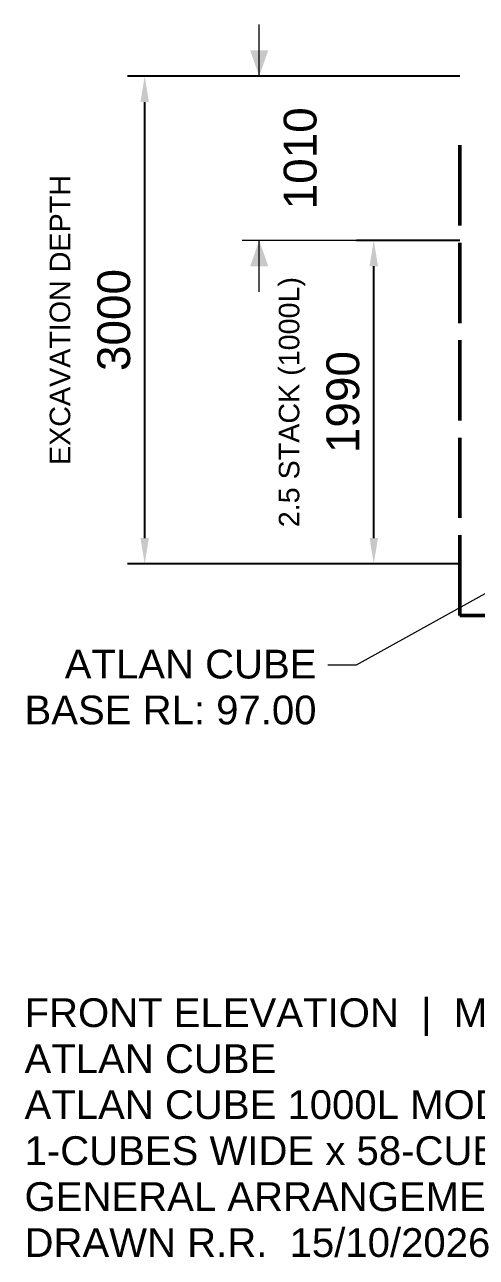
# Model space of a CAD drawing. Header units: millimetres. Extents: x -2997 to 67973, y -4267 to 4574.
# Drawn here: x -2997 to -215, y -4267 to 3318 of the extents above; entities that cross this region are included whole.
import ezdxf
from ezdxf.enums import TextEntityAlignment as Align

# ---------------------------------------------------------------- set-up
doc = ezdxf.new("R2010")
doc.units = ezdxf.units.MM
doc.linetypes.add('DASH_494_106', pattern=[599.722222, 493.888889, -105.833333])
for name, color, linetype in [('ANNOTATIONS', 7, 'Continuous'), ('DIMENSIONS', 7, 'Continuous'), ('GEOFAB', 5, 'Continuous'), ('LEADERS', 7, 'Continuous'), ('TITLE', 7, 'Continuous')]:
    doc.layers.add(name, color=color, linetype=linetype)
doc.styles.add('ARIAL', font='arial.ttf')
doc.dimstyles.get("Standard").update_dxf_attribs({"dimtxt": 2.5, "dimasz": 2.5, "dimexe": 1.25, "dimexo": 0.625, "dimtad": 1, "dimcen": 2.5, "dimazin": 3, "dimtfac": 1, "dimtmove": 0, "dimatfit": 3})

msp = doc.modelspace()

# ---------------------------------------------------------------- linework, layer by layer
at = {"layer": 'DIMENSIONS', "lineweight": 18}
for p, q in [((-1552.2, 3000), (-1552.2, 3317.5)), ((-317.5, 3000), (-1658.1, 3000)), ((-317.5, 1990), (-1658.1, 1990)), ((-1552.2, 1672.5), (-1552.2, 1990))]:
    msp.add_line(p, q, dxfattribs=at)
at = {"layer": 'DIMENSIONS'}
for points in [[(-1552.2, 3000), (-1496.7, 3158.8), (-1607.8, 3158.8)], [(-1552.2, 1990), (-1607.8, 1831.3), (-1496.7, 1831.3)]]:
    msp.add_solid(points, dxfattribs=at)
at = {"layer": 'GEOFAB', "color": 5, "linetype": 'DASH_494_106', "lineweight": 50}
for q in [(-317.5, 2631.1), (67017.5, -317.5)]:
    msp.add_line((-317.5, -317.5), q, dxfattribs=at)
at = {"layer": 'LEADERS', "lineweight": 18}
for p, q in [((-952.5, -620.9), (105.8, -35.3)), ((-1128.9, -620.9), (-952.5, -620.9))]:
    msp.add_line(p, q, dxfattribs=at)

# ---------------------------------------------------------------- texts
at = {"layer": 'ANNOTATIONS', "style": 'ARIAL'}
for s, height, p in [('ATLAN CUBE', 176.81, (-1199.4, -705.6)), ('BASE RL: 97.00', 176.812, (-1199.4, -987.8))]:
    msp.add_text(s, height=height, dxfattribs=at).set_placement(p, align=Align.RIGHT)
at = {"layer": 'DIMENSIONS', "style": 'ARIAL'}
for s, height, p in [('1010', 202.07, (-1199.4, 2495)), ('EXCAVATION DEPTH', 126.294, (-2716.4, 1500)), ('2.5 STACK (1000L)', 126.294, (-1305.3, 995))]:
    msp.add_text(s, height=height, rotation=90, dxfattribs=at).set_placement(p, align=Align.CENTER)
at = {"layer": 'TITLE', "style": 'ARIAL'}
for s, height, p in [('FRONT ELEVATION  |  MODEL UNITS: mm (1:1)  |  PLOT 1:100 ON A1', 176.812, (-2997.7, -2850.4)), ('ATLAN CUBE', 176.81, (-2997.7, -3133.3)), ('ATLAN CUBE 1000L MODULE (2.5 STACK)', 176.812, (-2997.7, -3416.2)), ('1-CUBES WIDE x 58-CUBES LONG - 145m3', 176.812, (-2997.7, -3699.1)), ('GENERAL ARRANGEMENT', 176.812, (-2997.7, -3982)), ('DRAWN R.R.  15/10/2026', 176.812, (-2997.7, -4264.9))]:
    msp.add_text(s, height=height, dxfattribs=at).set_placement(p)

# ---------------------------------------------------------------- dimensions: what is measured, and where the dimension line sits
at = {"layer": 'DIMENSIONS'}
for base, p2 in [((-2257.8, 0), (-317.5, 3000)), ((-846.7, 0), (-317.5, 1990))]:
    msp.add_linear_dim(base=base, p1=(-317.5, 0), p2=p2, angle=90, dimstyle='Standard', override={"dimtxt": 202.071111, "dimasz": 158.75, "dimexe": 105.833333, "dimexo": 0, "dimgap": 88.194444, "dimtad": 1, "dimtih": 0, "dimtoh": 0, "dimdec": 0, "dimtxsty": 'ARIAL', "dimclrd": 7, "dimclre": 7, "dimclrt": 7}, dxfattribs=at).render()

doc.saveas('drawing.dxf')
